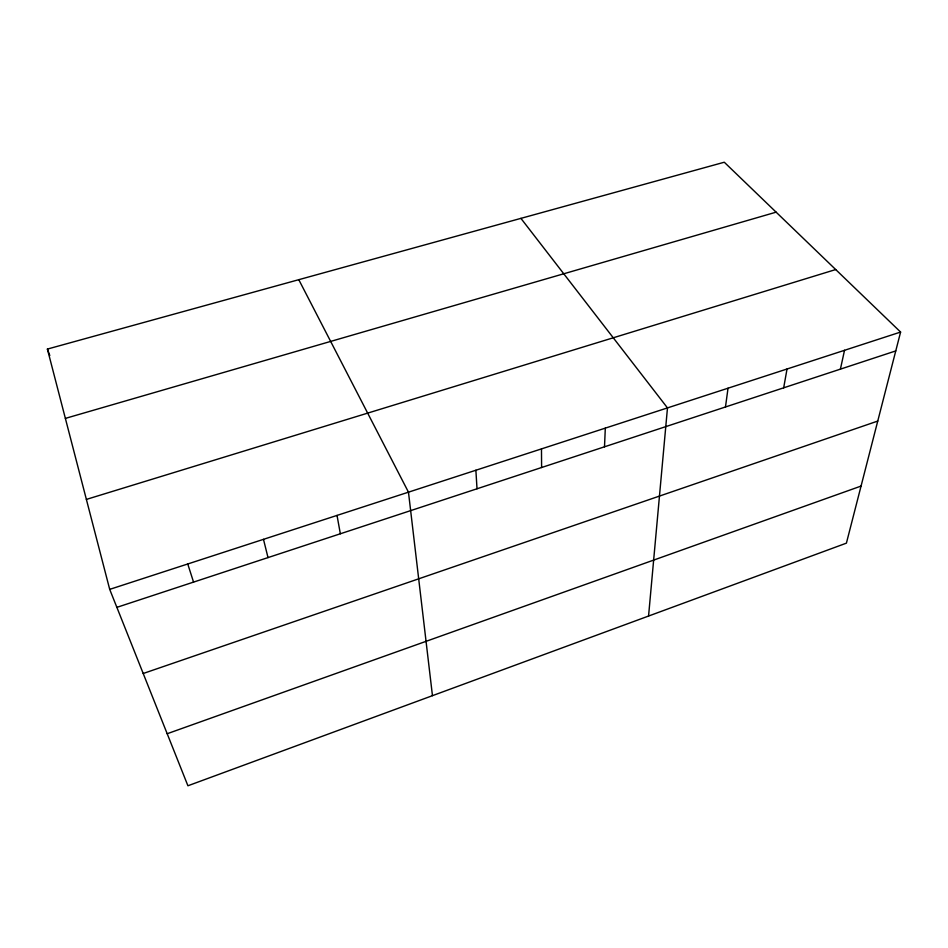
<?xml version="1.0" encoding="UTF-8"?>
<svg xmlns="http://www.w3.org/2000/svg" width="948" height="948" viewBox="0 0 948 948"><rect width="100%" height="100%" fill="white"/><g stroke="black" fill="none" stroke-linecap="round" stroke-linejoin="round"><path stroke-width="1.42" d="M604.504 446.804L605.31 428.129M648.562 616.046L667.475 407.901L520.914 218.36M725.481 406.976L728.028 388.206M783.676 387.815L787.03 369.009M840.414 369.127L844.526 350.298M900.6 332.061L846.41 543.145L187.917 785.774L109.707 589.372L47.4 349.077L724.284 162.227L900.6 332.061L109.707 589.372M167.192 733.728L861.057 486.075M143.207 673.495L877.753 421.066M116.877 607.348L895.765 350.914M86.387 499.406L835.709 269.552M65.376 418.388L776.128 212.162M298.786 279.684L408.469 492.166L432.454 695.666M47.4 349.077L49.806 355.524M187.751 563.977L193.558 582.108M263.485 539.341L268.011 557.59M337.026 515.416L340.344 533.771M475.884 470.232L477.01 488.777M541.474 448.902L541.604 467.518"/></g></svg>
